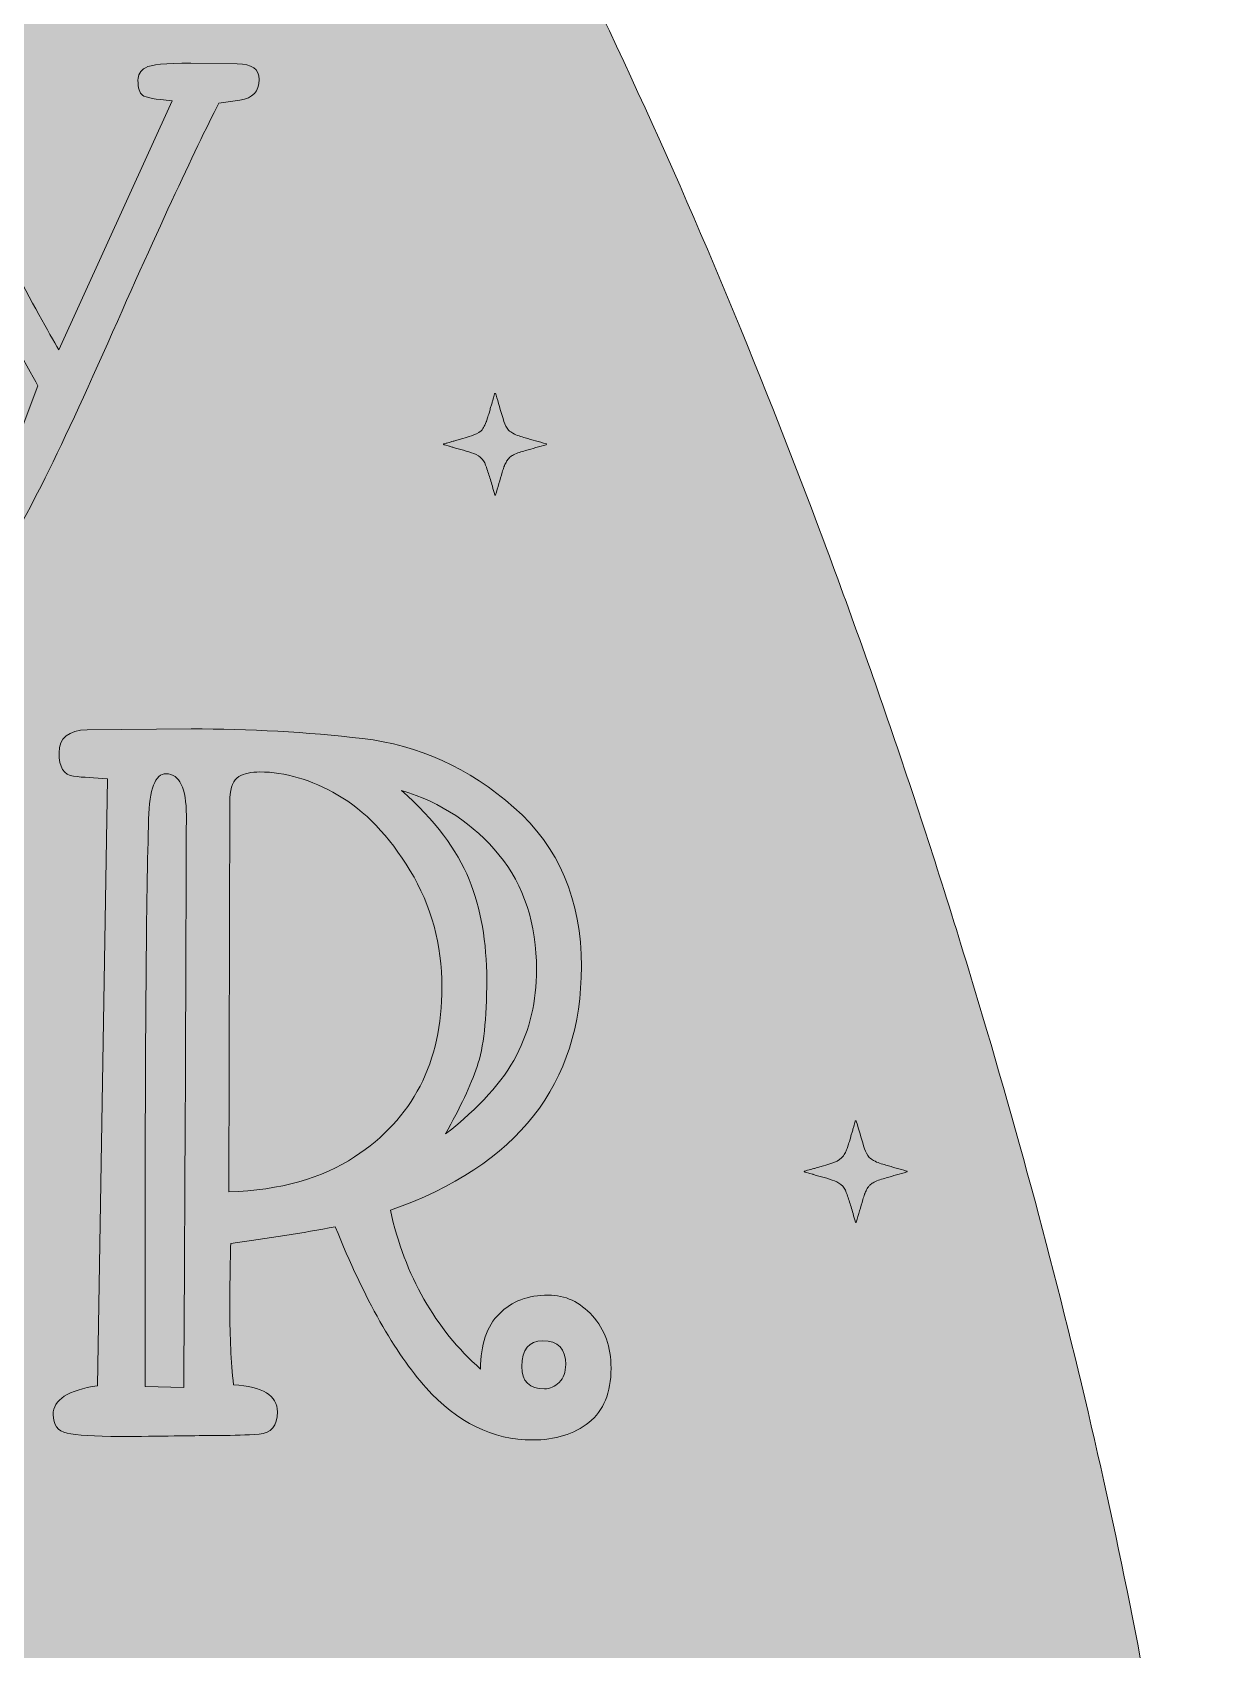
# Model space of a CAD drawing. Extents: x 187 to 822, y -943 to -57.
# Drawn here: x 644.7 to 822.1, y -519.8 to -277.1 of the extents above; entities that cross this region are included whole.
import ezdxf

# ---------------------------------------------------------------- set-up
doc = ezdxf.new("R2010")
doc.units = 0
doc.header["$MEASUREMENT"] = 0
doc.layers.add('Layer 1', color=7, linetype='Continuous', lineweight=0)

# ---------------------------------------------------------------- blocks, each defined once
blk = doc.blocks.new('Block_2')
at = {"layer": 'Layer 1', "true_color": 0xffdab2, "transparency": 33554687}
h = blk.add_hatch(color=41, dxfattribs=at)
h.dxf.hatch_style = 2
edge = h.paths.add_edge_path()
edge.add_spline(control_points=[(565.37, -640.32), (565.37, -640.32), (557.12, -663.87), (547.34, -684.68), (563.15, -692.56), (580.81, -706.08), (596.33, -729.27), (596.33, -729.27), (633.67, -787.58), (603.46, -833.32), (603.46, -833.32), (580.8, -870.66), (515.35, -876.95), (515.35, -876.95), (448.79, -881.36), (414.84, -845.11), (413.49, -843.66), (412.12, -842.25), (410.74, -840.84), (404.61, -834.58), (385.74, -810.92), (397.57, -766.7), (406.01, -735.15), (425.76, -707.67), (453.24, -690), (455.97, -688.24), (458.83, -686.55), (461.79, -684.97), (451.95, -664.09), (443.63, -640.32), (443.63, -640.32), (375.42, -693.23), (385.48, -662.18), (385.48, -662.18), (385.48, -662.18), (402.09, -551.54), (455, -567.72), (491.97, -579.03), (497.35, -638.99), (497.23, -674.11), (498.54, -674.01), (499.86, -673.93), (501.19, -673.9), (501.78, -673.89), (502.37, -673.87), (502.96, -673.85), (504.21, -673.8), (507.31, -673.75), (511.77, -674.19), (511.65, -639.08), (517, -579.03), (554, -567.72), (606.91, -551.54), (623.53, -662.18), (623.53, -662.18), (623.53, -662.18), (633.59, -693.23), (565.37, -640.32)], knot_values=[0, 0, 0, 0, 1, 1, 1, 2, 2, 2, 3, 3, 3, 4, 4, 4, 5, 5, 5, 6, 6, 6, 7, 7, 7, 8, 8, 8, 9, 9, 9, 10, 10, 10, 11, 11, 11, 12, 12, 12, 13, 13, 13, 14, 14, 14, 15, 15, 15, 16, 16, 16, 17, 17, 17, 18, 18, 18, 19, 19, 19, 19], degree=3, periodic=0)
edge = h.paths.add_edge_path()
edge.add_spline(control_points=[(488.09, -108.92), (497.15, -99.86), (511.85, -99.86), (520.92, -108.92), (529.98, -117.99), (529.98, -132.69), (520.92, -141.76), (511.85, -150.82), (497.15, -150.82), (488.09, -141.76), (479.02, -132.69), (479.02, -117.99), (488.09, -108.92)], knot_values=[0, 0, 0, 0, 1, 1, 1, 2, 2, 2, 3, 3, 3, 4, 4, 4, 4], degree=3, periodic=0)
edge = h.paths.add_edge_path()
edge.add_spline(control_points=[(819.71, -579.14), (818.96, -571.71), (818.03, -564.08), (816.93, -556.28), (811.22, -515.72), (801.04, -470.51), (787.4, -424.77), (785.55, -418.49), (783.61, -412.18), (781.63, -405.91), (778.01, -394.48), (774.19, -383.06), (770.18, -371.69), (768.01, -365.6), (765.82, -359.53), (763.56, -353.48), (753.72, -327.14), (742.93, -301.36), (731.37, -276.93), (726.26, -266.11), (720.42, -254.35), (713.86, -242.04), (711.16, -236.96), (708.34, -231.8), (705.41, -226.57), (700.31, -217.51), (694.87, -208.27), (689.1, -199.04), (686.08, -194.24), (682.98, -189.41), (679.82, -184.63), (636.32, -119.2), (576.27, -57.42), (504.51, -57.42), (397.44, -57.42), (316.41, -194.96), (277.64, -276.93), (270.05, -292.95), (262.8, -309.53), (255.94, -326.5), (253.74, -331.92), (251.6, -337.36), (249.49, -342.84), (245.61, -352.91), (241.86, -363.07), (238.27, -373.29), (236.35, -378.73), (234.5, -384.19), (232.66, -389.66), (217.37, -435.48), (205.2, -481.83), (197.27, -524.53), (196.22, -530.24), (195.23, -535.9), (194.32, -541.46), (192.58, -552.25), (191.12, -562.77), (189.96, -572.91), (189.3, -578.79), (188.74, -584.54), (188.3, -590.15), (187.37, -601.51), (186.9, -612.34), (186.9, -622.5), (186.9, -655.72), (191.94, -687.76), (201.33, -717.91), (203.53, -725.07), (206, -732.11), (208.7, -739.02), (213.96, -752.58), (220.12, -765.67), (227.12, -778.25), (231.19, -785.61), (235.56, -792.78), (240.17, -799.75), (297.16, -885.8), (394.38, -942.58), (504.51, -942.58), (670.97, -942.58), (807.94, -812.84), (821.07, -648.43), (821.74, -640.04), (822.08, -631.59), (822.1, -623.05), (822.1, -623.05), (822.1, -622.5), (822.1, -622.5), (822.1, -609.1), (821.28, -594.56), (819.71, -579.14)], knot_values=[0, 0, 0, 0, 1, 1, 1, 2, 2, 2, 3, 3, 3, 4, 4, 4, 5, 5, 5, 6, 6, 6, 7, 7, 7, 8, 8, 8, 9, 9, 9, 10, 10, 10, 11, 11, 11, 12, 12, 12, 13, 13, 13, 14, 14, 14, 15, 15, 15, 16, 16, 16, 17, 17, 17, 18, 18, 18, 19, 19, 19, 20, 20, 20, 21, 21, 21, 22, 22, 22, 23, 23, 23, 24, 24, 24, 25, 25, 25, 26, 26, 26, 27, 27, 27, 28, 28, 28, 29, 29, 29, 30, 30, 30, 30], degree=3, periodic=0)
at = {"layer": 'Layer 1'}
blk.add_open_spline([(819.71, -579.14), (818.96, -571.71), (818.03, -564.08), (816.93, -556.28), (811.22, -515.72), (801.04, -470.51), (787.4, -424.77), (785.55, -418.49), (783.61, -412.18), (781.63, -405.91), (778.01, -394.48), (774.19, -383.06), (770.18, -371.69), (768.01, -365.6), (765.82, -359.53), (763.56, -353.48), (753.72, -327.14), (742.93, -301.36), (731.37, -276.93), (726.26, -266.11), (720.42, -254.35), (713.86, -242.04), (711.16, -236.96), (708.34, -231.8), (705.41, -226.57), (700.31, -217.51), (694.87, -208.27), (689.1, -199.04), (686.08, -194.24), (682.98, -189.41), (679.82, -184.63), (636.32, -119.2), (576.27, -57.42), (504.51, -57.42), (397.44, -57.42), (316.41, -194.96), (277.64, -276.93), (270.05, -292.95), (262.8, -309.53), (255.94, -326.5), (253.74, -331.92), (251.6, -337.36), (249.49, -342.84), (245.61, -352.91), (241.86, -363.07), (238.27, -373.29), (236.35, -378.73), (234.5, -384.19), (232.66, -389.66), (217.37, -435.48), (205.2, -481.83), (197.27, -524.53), (196.22, -530.24), (195.23, -535.9), (194.32, -541.46), (192.58, -552.25), (191.12, -562.77), (189.96, -572.91), (189.3, -578.79), (188.74, -584.54), (188.3, -590.15), (187.37, -601.51), (186.9, -612.34), (186.9, -622.5), (186.9, -655.72), (191.94, -687.76), (201.33, -717.91), (203.53, -725.07), (206, -732.11), (208.7, -739.02), (213.96, -752.58), (220.12, -765.67), (227.12, -778.25), (231.19, -785.61), (235.56, -792.78), (240.17, -799.75), (297.16, -885.8), (394.38, -942.58), (504.51, -942.58), (670.97, -942.58), (807.94, -812.84), (821.07, -648.43), (821.74, -640.04), (822.08, -631.59), (822.1, -623.05), (822.1, -623.05), (822.1, -622.5), (822.1, -622.5), (822.1, -609.1), (821.28, -594.56), (819.71, -579.14)], degree=3, knots=[0, 0, 0, 0, 1, 1, 1, 2, 2, 2, 3, 3, 3, 4, 4, 4, 5, 5, 5, 6, 6, 6, 7, 7, 7, 8, 8, 8, 9, 9, 9, 10, 10, 10, 11, 11, 11, 12, 12, 12, 13, 13, 13, 14, 14, 14, 15, 15, 15, 16, 16, 16, 17, 17, 17, 18, 18, 18, 19, 19, 19, 20, 20, 20, 21, 21, 21, 22, 22, 22, 23, 23, 23, 24, 24, 24, 25, 25, 25, 26, 26, 26, 27, 27, 27, 28, 28, 28, 29, 29, 29, 30, 30, 30, 30], dxfattribs=at)
blk = doc.blocks.new('Block_1')
at = {"layer": 'Layer 1', "true_color": 0x542400, "transparency": 33554687}
h = blk.add_hatch(color=38, dxfattribs=at)
h.dxf.hatch_style = 2
edge = h.paths.add_edge_path()
edge.add_spline(control_points=[(721.87, -338.89), (721.86, -338.89), (721.85, -338.89), (721.85, -338.89), (720.82, -338.59), (719.78, -338.3), (718.75, -338), (718.12, -337.81), (717.49, -337.63), (716.9, -337.32), (716.66, -337.19), (716.43, -337.04), (716.25, -336.83), (715.93, -336.46), (715.72, -336.02), (715.55, -335.55), (715.14, -334.38), (714.84, -333.16), (714.47, -331.97), (714.47, -331.97), (714.47, -331.97), (714.47, -331.97), (714.47, -331.97), (714.3, -331.4), (714.3, -331.4), (714.29, -331.4), (714.29, -331.39), (714.29, -331.38), (714.27, -331.35), (714.23, -331.34), (714.2, -331.35), (714.18, -331.36), (714.15, -331.37), (714.14, -331.4), (714.14, -331.4), (714.03, -331.79), (714.03, -331.79), (714.02, -331.84), (714, -331.89), (713.99, -331.94), (713.99, -331.94), (713.99, -331.95), (713.99, -331.95), (713.99, -331.95), (713.91, -332.2), (713.91, -332.2), (713.85, -332.38), (713.8, -332.56), (713.75, -332.74), (713.75, -332.74), (713.63, -333.18), (713.63, -333.18), (713.6, -333.27), (713.57, -333.36), (713.54, -333.45), (713.51, -333.56), (713.48, -333.66), (713.45, -333.77), (713.45, -333.77), (713.45, -333.78), (713.45, -333.78), (713.45, -333.78), (713.26, -334.44), (713.26, -334.44), (713.26, -334.44), (713.26, -334.44), (713.26, -334.44), (713.21, -334.57), (713.16, -334.7), (713.13, -334.83), (713.13, -334.83), (712.91, -335.51), (712.91, -335.51), (712.91, -335.51), (712.91, -335.52), (712.91, -335.52), (712.89, -335.58), (712.86, -335.64), (712.84, -335.7), (712.78, -335.89), (712.68, -336.06), (712.59, -336.24), (712.47, -336.5), (712.31, -336.74), (712.1, -336.93), (711.68, -337.29), (711.18, -337.53), (710.65, -337.7), (710.23, -337.84), (709.81, -337.96), (709.39, -338.09), (709.39, -338.09), (708.45, -338.36), (708.45, -338.36), (708.45, -338.36), (708.27, -338.41), (708.27, -338.41), (708.27, -338.41), (708.18, -338.43), (708.18, -338.43), (708.18, -338.43), (708.01, -338.48), (708.01, -338.48), (708.01, -338.48), (708.01, -338.48), (708.01, -338.48), (708.01, -338.48), (707.91, -338.51), (707.91, -338.51), (707.91, -338.51), (707.74, -338.56), (707.74, -338.56), (707.74, -338.56), (707.74, -338.56), (707.74, -338.56), (707.74, -338.56), (707.64, -338.59), (707.64, -338.59), (707.64, -338.59), (707.48, -338.63), (707.48, -338.63), (707.48, -338.63), (706.97, -338.78), (706.97, -338.78), (706.97, -338.78), (706.97, -338.78), (706.97, -338.78), (706.97, -338.78), (706.97, -338.78), (706.97, -338.78), (706.97, -338.78), (706.87, -338.8), (706.87, -338.8), (706.87, -338.8), (706.87, -338.81), (706.87, -338.81), (706.87, -338.81), (706.87, -338.81), (706.87, -338.81), (706.87, -338.81), (706.53, -338.9), (706.53, -338.9), (706.52, -338.9), (706.51, -338.91), (706.5, -338.92), (706.49, -338.93), (706.49, -338.94), (706.49, -338.96), (706.49, -338.97), (706.49, -338.97), (706.49, -338.98), (706.5, -339), (706.51, -339.01), (706.53, -339.01), (706.53, -339.01), (706.53, -339.01), (706.53, -339.01), (706.53, -339.01), (706.58, -339.03), (706.58, -339.03), (706.58, -339.03), (706.58, -339.03), (706.58, -339.03), (706.58, -339.03), (706.63, -339.04), (706.63, -339.04), (706.63, -339.04), (706.68, -339.06), (706.68, -339.06), (706.68, -339.06), (706.68, -339.06), (706.68, -339.06), (706.68, -339.06), (707.3, -339.24), (707.3, -339.24), (707.3, -339.24), (707.31, -339.24), (707.31, -339.24), (707.31, -339.24), (707.32, -339.25), (707.33, -339.25), (707.33, -339.25), (707.33, -339.25), (707.33, -339.25), (707.34, -339.25), (707.34, -339.25), (707.35, -339.25), (707.35, -339.25), (707.35, -339.25), (707.35, -339.25), (707.35, -339.25), (707.77, -339.38), (707.77, -339.38), (707.77, -339.38), (707.77, -339.38), (707.77, -339.38), (707.81, -339.39), (707.84, -339.4), (707.88, -339.41), (708.94, -339.73), (710.01, -339.97), (711.04, -340.37), (711.5, -340.55), (711.93, -340.79), (712.26, -341.18), (712.57, -341.54), (712.77, -341.96), (712.92, -342.42), (713.12, -343.03), (713.31, -343.64), (713.5, -344.25), (713.61, -344.59), (713.7, -344.93), (713.8, -345.27), (713.92, -345.69), (714.05, -346.11), (714.17, -346.55), (714.18, -346.58), (714.21, -346.59), (714.23, -346.59), (714.26, -346.59), (714.28, -346.58), (714.29, -346.55), (714.62, -345.42), (714.95, -344.29), (715.29, -343.16), (715.37, -342.9), (715.44, -342.64), (715.54, -342.39), (715.54, -342.39), (715.55, -342.36), (715.57, -342.3), (715.57, -342.29), (715.58, -342.28), (715.58, -342.27), (715.59, -342.25), (715.6, -342.23), (715.61, -342.21), (715.61, -342.2), (715.61, -342.2), (715.62, -342.19), (715.62, -342.17), (715.63, -342.15), (715.64, -342.13), (715.71, -341.96), (715.82, -341.74), (715.94, -341.52), (715.94, -341.52), (715.95, -341.52), (715.95, -341.52), (716, -341.42), (716.06, -341.33), (716.12, -341.24), (716.13, -341.24), (716.13, -341.24), (716.13, -341.23), (716.21, -341.13), (716.3, -341.03), (716.4, -340.95), (716.4, -340.95), (716.4, -340.95), (716.4, -340.95), (716.42, -340.93), (716.44, -340.92), (716.45, -340.9), (716.45, -340.9), (716.45, -340.9), (716.45, -340.9), (716.61, -340.77), (716.78, -340.66), (716.97, -340.56), (717.54, -340.26), (718.16, -340.09), (718.77, -339.91), (719.3, -339.76), (719.82, -339.62), (720.35, -339.47), (720.86, -339.32), (721.36, -339.17), (721.87, -339.03), (721.87, -339.03), (721.87, -339.03), (721.87, -339.03), (721.93, -339.01), (721.93, -338.91), (721.87, -338.89)], knot_values=[0, 0, 0, 0, 1, 1, 1, 2, 2, 2, 3, 3, 3, 4, 4, 4, 5, 5, 5, 6, 6, 6, 7, 7, 7, 8, 8, 8, 9, 9, 9, 10, 10, 10, 11, 11, 11, 12, 12, 12, 13, 13, 13, 14, 14, 14, 15, 15, 15, 16, 16, 16, 17, 17, 17, 18, 18, 18, 19, 19, 19, 20, 20, 20, 21, 21, 21, 22, 22, 22, 23, 23, 23, 24, 24, 24, 25, 25, 25, 26, 26, 26, 27, 27, 27, 28, 28, 28, 29, 29, 29, 30, 30, 30, 31, 31, 31, 32, 32, 32, 33, 33, 33, 34, 34, 34, 35, 35, 35, 36, 36, 36, 37, 37, 37, 38, 38, 38, 39, 39, 39, 40, 40, 40, 41, 41, 41, 42, 42, 42, 43, 43, 43, 44, 44, 44, 45, 45, 45, 46, 46, 46, 47, 47, 47, 48, 48, 48, 49, 49, 49, 50, 50, 50, 51, 51, 51, 52, 52, 52, 53, 53, 53, 54, 54, 54, 55, 55, 55, 56, 56, 56, 57, 57, 57, 58, 58, 58, 59, 59, 59, 60, 60, 60, 61, 61, 61, 62, 62, 62, 63, 63, 63, 64, 64, 64, 65, 65, 65, 66, 66, 66, 67, 67, 67, 68, 68, 68, 69, 69, 69, 70, 70, 70, 71, 71, 71, 72, 72, 72, 73, 73, 73, 74, 74, 74, 75, 75, 75, 76, 76, 76, 77, 77, 77, 78, 78, 78, 79, 79, 79, 80, 80, 80, 81, 81, 81, 82, 82, 82, 83, 83, 83, 84, 84, 84, 85, 85, 85, 86, 86, 86, 87, 87, 87, 88, 88, 88, 89, 89, 89, 90, 90, 90, 91, 91, 91, 92, 92, 92, 93, 93, 93, 94, 94, 94, 95, 95, 95, 95], degree=3, periodic=0)
h = blk.add_hatch(color=38, dxfattribs=at)
h.dxf.hatch_style = 2
edge = h.paths.add_edge_path()
edge.add_spline(control_points=[(776.01, -448.03), (776.01, -448.03), (776, -448.02), (775.99, -448.02), (774.96, -447.73), (773.92, -447.43), (772.89, -447.13), (772.26, -446.95), (771.63, -446.77), (771.05, -446.45), (770.81, -446.32), (770.58, -446.17), (770.4, -445.97), (770.07, -445.6), (769.86, -445.15), (769.7, -444.69), (769.28, -443.51), (768.98, -442.3), (768.61, -441.1), (768.61, -441.1), (768.61, -441.1), (768.61, -441.1), (768.61, -441.1), (768.44, -440.54), (768.44, -440.54), (768.44, -440.53), (768.44, -440.52), (768.43, -440.52), (768.41, -440.49), (768.38, -440.48), (768.34, -440.49), (768.32, -440.49), (768.3, -440.51), (768.29, -440.54), (768.29, -440.54), (768.18, -440.92), (768.18, -440.92), (768.16, -440.97), (768.15, -441.03), (768.13, -441.08), (768.13, -441.08), (768.13, -441.08), (768.13, -441.08), (768.13, -441.08), (768.06, -441.34), (768.06, -441.34), (768, -441.52), (767.94, -441.7), (767.9, -441.88), (767.9, -441.88), (767.77, -442.32), (767.77, -442.32), (767.74, -442.41), (767.71, -442.5), (767.69, -442.59), (767.66, -442.69), (767.63, -442.8), (767.6, -442.91), (767.6, -442.91), (767.6, -442.91), (767.6, -442.91), (767.6, -442.91), (767.4, -443.57), (767.4, -443.57), (767.4, -443.57), (767.4, -443.57), (767.4, -443.57), (767.36, -443.71), (767.31, -443.84), (767.28, -443.97), (767.28, -443.97), (767.05, -444.65), (767.05, -444.65), (767.05, -444.65), (767.05, -444.65), (767.05, -444.65), (767.03, -444.71), (767.01, -444.77), (766.99, -444.84), (766.92, -445.02), (766.82, -445.19), (766.74, -445.37), (766.61, -445.63), (766.45, -445.88), (766.24, -446.06), (765.82, -446.43), (765.32, -446.66), (764.79, -446.83), (764.38, -446.97), (763.96, -447.1), (763.54, -447.22), (763.54, -447.22), (762.6, -447.49), (762.6, -447.49), (762.6, -447.49), (762.42, -447.54), (762.42, -447.54), (762.42, -447.54), (762.33, -447.57), (762.33, -447.57), (762.33, -447.57), (762.15, -447.62), (762.15, -447.62), (762.15, -447.62), (762.15, -447.62), (762.15, -447.62), (762.15, -447.62), (762.06, -447.64), (762.06, -447.64), (762.06, -447.64), (761.89, -447.69), (761.89, -447.69), (761.89, -447.69), (761.88, -447.69), (761.88, -447.69), (761.88, -447.69), (761.79, -447.72), (761.79, -447.72), (761.79, -447.72), (761.62, -447.77), (761.62, -447.77), (761.62, -447.77), (761.11, -447.91), (761.11, -447.91), (761.11, -447.91), (761.11, -447.91), (761.11, -447.91), (761.11, -447.91), (761.11, -447.91), (761.11, -447.91), (761.11, -447.91), (761.02, -447.94), (761.02, -447.94), (761.02, -447.94), (761.01, -447.94), (761.01, -447.94), (761.01, -447.94), (761.01, -447.94), (761.01, -447.94), (761.01, -447.94), (760.68, -448.04), (760.68, -448.04), (760.66, -448.04), (760.66, -448.05), (760.65, -448.05), (760.64, -448.06), (760.63, -448.08), (760.63, -448.09), (760.63, -448.1), (760.64, -448.11), (760.64, -448.11), (760.64, -448.13), (760.66, -448.14), (760.68, -448.15), (760.68, -448.15), (760.68, -448.15), (760.68, -448.15), (760.68, -448.15), (760.73, -448.16), (760.73, -448.16), (760.73, -448.16), (760.73, -448.16), (760.73, -448.16), (760.73, -448.16), (760.78, -448.18), (760.78, -448.18), (760.78, -448.18), (760.82, -448.19), (760.82, -448.19), (760.82, -448.19), (760.82, -448.19), (760.82, -448.19), (760.82, -448.19), (761.45, -448.38), (761.45, -448.38), (761.45, -448.38), (761.45, -448.38), (761.45, -448.38), (761.46, -448.38), (761.47, -448.38), (761.48, -448.39), (761.48, -448.39), (761.48, -448.39), (761.48, -448.39), (761.48, -448.39), (761.49, -448.39), (761.49, -448.39), (761.49, -448.39), (761.49, -448.39), (761.49, -448.39), (761.49, -448.39), (761.91, -448.51), (761.91, -448.51), (761.91, -448.51), (761.91, -448.51), (761.91, -448.51), (761.95, -448.53), (761.99, -448.54), (762.03, -448.55), (763.08, -448.87), (764.16, -449.11), (765.19, -449.51), (765.65, -449.69), (766.07, -449.93), (766.4, -450.31), (766.72, -450.68), (766.92, -451.1), (767.06, -451.55), (767.26, -452.16), (767.46, -452.77), (767.65, -453.38), (767.75, -453.72), (767.85, -454.07), (767.95, -454.41), (768.07, -454.83), (768.19, -455.24), (768.32, -455.68), (768.33, -455.71), (768.35, -455.72), (768.38, -455.72), (768.4, -455.72), (768.43, -455.71), (768.43, -455.68), (768.77, -454.55), (769.1, -453.43), (769.43, -452.3), (769.51, -452.04), (769.59, -451.78), (769.68, -451.52), (769.68, -451.52), (769.69, -451.49), (769.71, -451.43), (769.72, -451.42), (769.72, -451.41), (769.73, -451.4), (769.74, -451.38), (769.74, -451.37), (769.75, -451.35), (769.75, -451.34), (769.76, -451.33), (769.76, -451.32), (769.77, -451.31), (769.78, -451.29), (769.79, -451.26), (769.86, -451.1), (769.96, -450.87), (770.09, -450.66), (770.09, -450.66), (770.09, -450.65), (770.09, -450.65), (770.15, -450.56), (770.21, -450.46), (770.27, -450.38), (770.27, -450.38), (770.27, -450.37), (770.28, -450.37), (770.36, -450.26), (770.45, -450.17), (770.55, -450.08), (770.55, -450.08), (770.55, -450.08), (770.55, -450.08), (770.57, -450.06), (770.58, -450.05), (770.6, -450.04), (770.6, -450.04), (770.6, -450.04), (770.6, -450.04), (770.75, -449.91), (770.93, -449.79), (771.11, -449.7), (771.68, -449.4), (772.3, -449.23), (772.92, -449.05), (773.44, -448.89), (773.97, -448.75), (774.49, -448.6), (775, -448.46), (775.51, -448.31), (776.01, -448.16), (776.01, -448.16), (776.01, -448.16), (776.01, -448.16), (776.08, -448.14), (776.08, -448.05), (776.01, -448.03)], knot_values=[0, 0, 0, 0, 1, 1, 1, 2, 2, 2, 3, 3, 3, 4, 4, 4, 5, 5, 5, 6, 6, 6, 7, 7, 7, 8, 8, 8, 9, 9, 9, 10, 10, 10, 11, 11, 11, 12, 12, 12, 13, 13, 13, 14, 14, 14, 15, 15, 15, 16, 16, 16, 17, 17, 17, 18, 18, 18, 19, 19, 19, 20, 20, 20, 21, 21, 21, 22, 22, 22, 23, 23, 23, 24, 24, 24, 25, 25, 25, 26, 26, 26, 27, 27, 27, 28, 28, 28, 29, 29, 29, 30, 30, 30, 31, 31, 31, 32, 32, 32, 33, 33, 33, 34, 34, 34, 35, 35, 35, 36, 36, 36, 37, 37, 37, 38, 38, 38, 39, 39, 39, 40, 40, 40, 41, 41, 41, 42, 42, 42, 43, 43, 43, 44, 44, 44, 45, 45, 45, 46, 46, 46, 47, 47, 47, 48, 48, 48, 49, 49, 49, 50, 50, 50, 51, 51, 51, 52, 52, 52, 53, 53, 53, 54, 54, 54, 55, 55, 55, 56, 56, 56, 57, 57, 57, 58, 58, 58, 59, 59, 59, 60, 60, 60, 61, 61, 61, 62, 62, 62, 63, 63, 63, 64, 64, 64, 65, 65, 65, 66, 66, 66, 67, 67, 67, 68, 68, 68, 69, 69, 69, 70, 70, 70, 71, 71, 71, 72, 72, 72, 73, 73, 73, 74, 74, 74, 75, 75, 75, 76, 76, 76, 77, 77, 77, 78, 78, 78, 79, 79, 79, 80, 80, 80, 81, 81, 81, 82, 82, 82, 83, 83, 83, 84, 84, 84, 85, 85, 85, 86, 86, 86, 87, 87, 87, 88, 88, 88, 89, 89, 89, 90, 90, 90, 91, 91, 91, 92, 92, 92, 93, 93, 93, 94, 94, 94, 95, 95, 95, 95], degree=3, periodic=0)
at = {"layer": 'Layer 1'}
for points in [[(721.87, -338.89), (721.86, -338.89), (721.85, -338.89), (721.85, -338.89), (720.82, -338.59), (719.78, -338.3), (718.75, -338), (718.12, -337.81), (717.49, -337.63), (716.9, -337.32), (716.66, -337.19), (716.43, -337.04), (716.25, -336.83), (715.93, -336.46), (715.72, -336.02), (715.55, -335.55), (715.14, -334.38), (714.84, -333.16), (714.47, -331.97), (714.47, -331.97), (714.47, -331.97), (714.47, -331.97), (714.47, -331.97), (714.3, -331.4), (714.3, -331.4), (714.29, -331.4), (714.29, -331.39), (714.29, -331.38), (714.27, -331.35), (714.23, -331.34), (714.2, -331.35), (714.18, -331.36), (714.15, -331.37), (714.14, -331.4), (714.14, -331.4), (714.03, -331.79), (714.03, -331.79), (714.02, -331.84), (714, -331.89), (713.99, -331.94), (713.99, -331.94), (713.99, -331.95), (713.99, -331.95), (713.99, -331.95), (713.91, -332.2), (713.91, -332.2), (713.85, -332.38), (713.8, -332.56), (713.75, -332.74), (713.75, -332.74), (713.63, -333.18), (713.63, -333.18), (713.6, -333.27), (713.57, -333.36), (713.54, -333.45), (713.51, -333.56), (713.48, -333.66), (713.45, -333.77), (713.45, -333.77), (713.45, -333.78), (713.45, -333.78), (713.45, -333.78), (713.26, -334.44), (713.26, -334.44), (713.26, -334.44), (713.26, -334.44), (713.26, -334.44), (713.21, -334.57), (713.16, -334.7), (713.13, -334.83), (713.13, -334.83), (712.91, -335.51), (712.91, -335.51), (712.91, -335.51), (712.91, -335.52), (712.91, -335.52), (712.89, -335.58), (712.86, -335.64), (712.84, -335.7), (712.78, -335.89), (712.68, -336.06), (712.59, -336.24), (712.47, -336.5), (712.31, -336.74), (712.1, -336.93), (711.68, -337.29), (711.18, -337.53), (710.65, -337.7), (710.23, -337.84), (709.81, -337.96), (709.39, -338.09), (709.39, -338.09), (708.45, -338.36), (708.45, -338.36), (708.45, -338.36), (708.27, -338.41), (708.27, -338.41), (708.27, -338.41), (708.18, -338.43), (708.18, -338.43), (708.18, -338.43), (708.01, -338.48), (708.01, -338.48), (708.01, -338.48), (708.01, -338.48), (708.01, -338.48), (708.01, -338.48), (707.91, -338.51), (707.91, -338.51), (707.91, -338.51), (707.74, -338.56), (707.74, -338.56), (707.74, -338.56), (707.74, -338.56), (707.74, -338.56), (707.74, -338.56), (707.64, -338.59), (707.64, -338.59), (707.64, -338.59), (707.48, -338.63), (707.48, -338.63), (707.48, -338.63), (706.97, -338.78), (706.97, -338.78), (706.97, -338.78), (706.97, -338.78), (706.97, -338.78), (706.97, -338.78), (706.97, -338.78), (706.97, -338.78), (706.97, -338.78), (706.87, -338.8), (706.87, -338.8), (706.87, -338.8), (706.87, -338.81), (706.87, -338.81), (706.87, -338.81), (706.87, -338.81), (706.87, -338.81), (706.87, -338.81), (706.53, -338.9), (706.53, -338.9), (706.52, -338.9), (706.51, -338.91), (706.5, -338.92), (706.49, -338.93), (706.49, -338.94), (706.49, -338.96), (706.49, -338.97), (706.49, -338.97), (706.49, -338.98), (706.5, -339), (706.51, -339.01), (706.53, -339.01), (706.53, -339.01), (706.53, -339.01), (706.53, -339.01), (706.53, -339.01), (706.58, -339.03), (706.58, -339.03), (706.58, -339.03), (706.58, -339.03), (706.58, -339.03), (706.58, -339.03), (706.63, -339.04), (706.63, -339.04), (706.63, -339.04), (706.68, -339.06), (706.68, -339.06), (706.68, -339.06), (706.68, -339.06), (706.68, -339.06), (706.68, -339.06), (707.3, -339.24), (707.3, -339.24), (707.3, -339.24), (707.31, -339.24), (707.31, -339.24), (707.31, -339.24), (707.32, -339.25), (707.33, -339.25), (707.33, -339.25), (707.33, -339.25), (707.33, -339.25), (707.34, -339.25), (707.34, -339.25), (707.35, -339.25), (707.35, -339.25), (707.35, -339.25), (707.35, -339.25), (707.35, -339.25), (707.77, -339.38), (707.77, -339.38), (707.77, -339.38), (707.77, -339.38), (707.77, -339.38), (707.81, -339.39), (707.84, -339.4), (707.88, -339.41), (708.94, -339.73), (710.01, -339.97), (711.04, -340.37), (711.5, -340.55), (711.93, -340.79), (712.26, -341.18), (712.57, -341.54), (712.77, -341.96), (712.92, -342.42), (713.12, -343.03), (713.31, -343.64), (713.5, -344.25), (713.61, -344.59), (713.7, -344.93), (713.8, -345.27), (713.92, -345.69), (714.05, -346.11), (714.17, -346.55), (714.18, -346.58), (714.21, -346.59), (714.23, -346.59), (714.26, -346.59), (714.28, -346.58), (714.29, -346.55), (714.62, -345.42), (714.95, -344.29), (715.29, -343.16), (715.37, -342.9), (715.44, -342.64), (715.54, -342.39), (715.54, -342.39), (715.55, -342.36), (715.57, -342.3), (715.57, -342.29), (715.58, -342.28), (715.58, -342.27), (715.59, -342.25), (715.6, -342.23), (715.61, -342.21), (715.61, -342.2), (715.61, -342.2), (715.62, -342.19), (715.62, -342.17), (715.63, -342.15), (715.64, -342.13), (715.71, -341.96), (715.82, -341.74), (715.94, -341.52), (715.94, -341.52), (715.95, -341.52), (715.95, -341.52), (716, -341.42), (716.06, -341.33), (716.12, -341.24), (716.13, -341.24), (716.13, -341.24), (716.13, -341.23), (716.21, -341.13), (716.3, -341.03), (716.4, -340.95), (716.4, -340.95), (716.4, -340.95), (716.4, -340.95), (716.42, -340.93), (716.44, -340.92), (716.45, -340.9), (716.45, -340.9), (716.45, -340.9), (716.45, -340.9), (716.61, -340.77), (716.78, -340.66), (716.97, -340.56), (717.54, -340.26), (718.16, -340.09), (718.77, -339.91), (719.3, -339.76), (719.82, -339.62), (720.35, -339.47), (720.86, -339.32), (721.36, -339.17), (721.87, -339.03), (721.87, -339.03), (721.87, -339.03), (721.87, -339.03), (721.93, -339.01), (721.93, -338.91), (721.87, -338.89)], [(776.01, -448.03), (776.01, -448.03), (776, -448.02), (775.99, -448.02), (774.96, -447.73), (773.92, -447.43), (772.89, -447.13), (772.26, -446.95), (771.63, -446.77), (771.05, -446.45), (770.81, -446.32), (770.58, -446.17), (770.4, -445.97), (770.07, -445.6), (769.86, -445.15), (769.7, -444.69), (769.28, -443.51), (768.98, -442.3), (768.61, -441.1), (768.61, -441.1), (768.61, -441.1), (768.61, -441.1), (768.61, -441.1), (768.44, -440.54), (768.44, -440.54), (768.44, -440.53), (768.44, -440.52), (768.43, -440.52), (768.41, -440.49), (768.38, -440.48), (768.34, -440.49), (768.32, -440.49), (768.3, -440.51), (768.29, -440.54), (768.29, -440.54), (768.18, -440.92), (768.18, -440.92), (768.16, -440.97), (768.15, -441.03), (768.13, -441.08), (768.13, -441.08), (768.13, -441.08), (768.13, -441.08), (768.13, -441.08), (768.06, -441.34), (768.06, -441.34), (768, -441.52), (767.94, -441.7), (767.9, -441.88), (767.9, -441.88), (767.77, -442.32), (767.77, -442.32), (767.74, -442.41), (767.71, -442.5), (767.69, -442.59), (767.66, -442.69), (767.63, -442.8), (767.6, -442.91), (767.6, -442.91), (767.6, -442.91), (767.6, -442.91), (767.6, -442.91), (767.4, -443.57), (767.4, -443.57), (767.4, -443.57), (767.4, -443.57), (767.4, -443.57), (767.36, -443.71), (767.31, -443.84), (767.28, -443.97), (767.28, -443.97), (767.05, -444.65), (767.05, -444.65), (767.05, -444.65), (767.05, -444.65), (767.05, -444.65), (767.03, -444.71), (767.01, -444.77), (766.99, -444.84), (766.92, -445.02), (766.82, -445.19), (766.74, -445.37), (766.61, -445.63), (766.45, -445.88), (766.24, -446.06), (765.82, -446.43), (765.32, -446.66), (764.79, -446.83), (764.38, -446.97), (763.96, -447.1), (763.54, -447.22), (763.54, -447.22), (762.6, -447.49), (762.6, -447.49), (762.6, -447.49), (762.42, -447.54), (762.42, -447.54), (762.42, -447.54), (762.33, -447.57), (762.33, -447.57), (762.33, -447.57), (762.15, -447.62), (762.15, -447.62), (762.15, -447.62), (762.15, -447.62), (762.15, -447.62), (762.15, -447.62), (762.06, -447.64), (762.06, -447.64), (762.06, -447.64), (761.89, -447.69), (761.89, -447.69), (761.89, -447.69), (761.88, -447.69), (761.88, -447.69), (761.88, -447.69), (761.79, -447.72), (761.79, -447.72), (761.79, -447.72), (761.62, -447.77), (761.62, -447.77), (761.62, -447.77), (761.11, -447.91), (761.11, -447.91), (761.11, -447.91), (761.11, -447.91), (761.11, -447.91), (761.11, -447.91), (761.11, -447.91), (761.11, -447.91), (761.11, -447.91), (761.02, -447.94), (761.02, -447.94), (761.02, -447.94), (761.01, -447.94), (761.01, -447.94), (761.01, -447.94), (761.01, -447.94), (761.01, -447.94), (761.01, -447.94), (760.68, -448.04), (760.68, -448.04), (760.66, -448.04), (760.66, -448.05), (760.65, -448.05), (760.64, -448.06), (760.63, -448.08), (760.63, -448.09), (760.63, -448.1), (760.64, -448.11), (760.64, -448.11), (760.64, -448.13), (760.66, -448.14), (760.68, -448.15), (760.68, -448.15), (760.68, -448.15), (760.68, -448.15), (760.68, -448.15), (760.73, -448.16), (760.73, -448.16), (760.73, -448.16), (760.73, -448.16), (760.73, -448.16), (760.73, -448.16), (760.78, -448.18), (760.78, -448.18), (760.78, -448.18), (760.82, -448.19), (760.82, -448.19), (760.82, -448.19), (760.82, -448.19), (760.82, -448.19), (760.82, -448.19), (761.45, -448.38), (761.45, -448.38), (761.45, -448.38), (761.45, -448.38), (761.45, -448.38), (761.46, -448.38), (761.47, -448.38), (761.48, -448.39), (761.48, -448.39), (761.48, -448.39), (761.48, -448.39), (761.48, -448.39), (761.49, -448.39), (761.49, -448.39), (761.49, -448.39), (761.49, -448.39), (761.49, -448.39), (761.49, -448.39), (761.91, -448.51), (761.91, -448.51), (761.91, -448.51), (761.91, -448.51), (761.91, -448.51), (761.95, -448.53), (761.99, -448.54), (762.03, -448.55), (763.08, -448.87), (764.16, -449.11), (765.19, -449.51), (765.65, -449.69), (766.07, -449.93), (766.4, -450.31), (766.72, -450.68), (766.92, -451.1), (767.06, -451.55), (767.26, -452.16), (767.46, -452.77), (767.65, -453.38), (767.75, -453.72), (767.85, -454.07), (767.95, -454.41), (768.07, -454.83), (768.19, -455.24), (768.32, -455.68), (768.33, -455.71), (768.35, -455.72), (768.38, -455.72), (768.4, -455.72), (768.43, -455.71), (768.43, -455.68), (768.77, -454.55), (769.1, -453.43), (769.43, -452.3), (769.51, -452.04), (769.59, -451.78), (769.68, -451.52), (769.68, -451.52), (769.69, -451.49), (769.71, -451.43), (769.72, -451.42), (769.72, -451.41), (769.73, -451.4), (769.74, -451.38), (769.74, -451.37), (769.75, -451.35), (769.75, -451.34), (769.76, -451.33), (769.76, -451.32), (769.77, -451.31), (769.78, -451.29), (769.79, -451.26), (769.86, -451.1), (769.96, -450.87), (770.09, -450.66), (770.09, -450.66), (770.09, -450.65), (770.09, -450.65), (770.15, -450.56), (770.21, -450.46), (770.27, -450.38), (770.27, -450.38), (770.27, -450.37), (770.28, -450.37), (770.36, -450.26), (770.45, -450.17), (770.55, -450.08), (770.55, -450.08), (770.55, -450.08), (770.55, -450.08), (770.57, -450.06), (770.58, -450.05), (770.6, -450.04), (770.6, -450.04), (770.6, -450.04), (770.6, -450.04), (770.75, -449.91), (770.93, -449.79), (771.11, -449.7), (771.68, -449.4), (772.3, -449.23), (772.92, -449.05), (773.44, -448.89), (773.97, -448.75), (774.49, -448.6), (775, -448.46), (775.51, -448.31), (776.01, -448.16), (776.01, -448.16), (776.01, -448.16), (776.01, -448.16), (776.08, -448.14), (776.08, -448.05), (776.01, -448.03)]]:
    blk.add_open_spline(points, degree=3, knots=[0, 0, 0, 0, 1, 1, 1, 2, 2, 2, 3, 3, 3, 4, 4, 4, 5, 5, 5, 6, 6, 6, 7, 7, 7, 8, 8, 8, 9, 9, 9, 10, 10, 10, 11, 11, 11, 12, 12, 12, 13, 13, 13, 14, 14, 14, 15, 15, 15, 16, 16, 16, 17, 17, 17, 18, 18, 18, 19, 19, 19, 20, 20, 20, 21, 21, 21, 22, 22, 22, 23, 23, 23, 24, 24, 24, 25, 25, 25, 26, 26, 26, 27, 27, 27, 28, 28, 28, 29, 29, 29, 30, 30, 30, 31, 31, 31, 32, 32, 32, 33, 33, 33, 34, 34, 34, 35, 35, 35, 36, 36, 36, 37, 37, 37, 38, 38, 38, 39, 39, 39, 40, 40, 40, 41, 41, 41, 42, 42, 42, 43, 43, 43, 44, 44, 44, 45, 45, 45, 46, 46, 46, 47, 47, 47, 48, 48, 48, 49, 49, 49, 50, 50, 50, 51, 51, 51, 52, 52, 52, 53, 53, 53, 54, 54, 54, 55, 55, 55, 56, 56, 56, 57, 57, 57, 58, 58, 58, 59, 59, 59, 60, 60, 60, 61, 61, 61, 62, 62, 62, 63, 63, 63, 64, 64, 64, 65, 65, 65, 66, 66, 66, 67, 67, 67, 68, 68, 68, 69, 69, 69, 70, 70, 70, 71, 71, 71, 72, 72, 72, 73, 73, 73, 74, 74, 74, 75, 75, 75, 76, 76, 76, 77, 77, 77, 78, 78, 78, 79, 79, 79, 80, 80, 80, 81, 81, 81, 82, 82, 82, 83, 83, 83, 84, 84, 84, 85, 85, 85, 86, 86, 86, 87, 87, 87, 88, 88, 88, 89, 89, 89, 90, 90, 90, 91, 91, 91, 92, 92, 92, 93, 93, 93, 94, 94, 94, 95, 95, 95, 95], dxfattribs=at)
blk.add_blockref('Block_2', (0, 0), dxfattribs=at)
blk = doc.blocks.new('Block_3')
at = {"layer": 'Layer 1', "true_color": 0x542400, "transparency": 33554687}
h = blk.add_hatch(color=38, dxfattribs=at)
h.dxf.hatch_style = 2
edge = h.paths.add_edge_path()
edge.add_spline(control_points=[(723.84, -479.73), (723.19, -480.38), (722.46, -480.7), (721.65, -480.7), (719.36, -480.7), (718.22, -479.59), (718.22, -477.34), (718.22, -474.78), (719.28, -473.5), (721.38, -473.5), (723.67, -473.5), (724.82, -474.69), (724.82, -477.06), (724.82, -478.19), (724.49, -479.08), (723.84, -479.73)], knot_values=[0, 0, 0, 0, 1, 1, 1, 2, 2, 2, 3, 3, 3, 4, 4, 4, 5, 5, 5, 5], degree=3, periodic=0)
edge = h.paths.add_edge_path()
edge.add_spline(control_points=[(693.11, -445.9), (688.26, -449.13), (681.98, -450.88), (674.26, -451.15), (674.26, -451.15), (674.39, -392.04), (674.39, -392.04), (674.48, -390.38), (674.93, -389.32), (675.74, -388.84), (676.54, -388.37), (677.6, -388.13), (678.9, -388.13), (682.67, -388.13), (686.58, -389.29), (690.61, -391.6), (694.66, -393.91), (698.27, -397.69), (701.46, -402.95), (704.64, -408.2), (706.24, -414.03), (706.24, -420.45), (706.24, -431.72), (701.86, -440.2), (693.11, -445.9)], knot_values=[0, 0, 0, 0, 1, 1, 1, 2, 2, 2, 3, 3, 3, 4, 4, 4, 5, 5, 5, 6, 6, 6, 7, 7, 7, 8, 8, 8, 8], degree=3, periodic=0)
edge = h.paths.add_edge_path()
edge.add_spline(control_points=[(714.78, -400.55), (718.56, -405.15), (720.44, -410.92), (720.44, -417.83), (720.44, -422.49), (719.43, -426.78), (717.41, -430.69), (715.39, -434.59), (711.85, -438.51), (706.77, -442.46), (708.97, -438.51), (710.55, -435.14), (711.52, -432.34), (712.48, -429.53), (712.96, -425.19), (712.96, -419.31), (712.96, -413.7), (712.08, -408.68), (710.31, -404.26), (708.53, -399.84), (705.16, -395.38), (700.17, -390.9), (706.15, -392.73), (711.02, -395.96), (714.78, -400.55)], knot_values=[0, 0, 0, 0, 1, 1, 1, 2, 2, 2, 3, 3, 3, 4, 4, 4, 5, 5, 5, 6, 6, 6, 7, 7, 7, 8, 8, 8, 8], degree=3, periodic=0)
edge = h.paths.add_edge_path()
edge.add_spline(control_points=[(667.46, -480.5), (667.46, -480.5), (661.67, -480.36), (661.67, -480.36), (661.67, -480.36), (661.67, -460.24), (661.67, -460.24), (661.67, -428.11), (661.85, -406.42), (662.2, -395.21), (662.3, -390.67), (663.17, -388.4), (664.83, -388.4), (666.85, -388.45), (667.86, -390.54), (667.86, -394.66), (667.77, -425.23), (667.64, -453.84), (667.46, -480.5)], knot_values=[0, 0, 0, 0, 1, 1, 1, 2, 2, 2, 3, 3, 3, 4, 4, 4, 5, 5, 5, 6, 6, 6, 6], degree=3, periodic=0)
edge = h.paths.add_edge_path()
edge.add_spline(control_points=[(728.82, -469.73), (726.96, -467.67), (724.75, -466.63), (722.19, -466.63), (719.18, -466.63), (716.74, -467.56), (714.85, -469.43), (712.96, -471.29), (712.03, -474.06), (712.03, -477.74), (705.2, -471.68), (700.69, -463.74), (698.49, -453.91), (717.61, -447.18), (727.17, -434.99), (727.17, -417.35), (727.17, -407.35), (723.79, -399.38), (717.04, -393.45), (710.28, -387.53), (702.71, -384.09), (694.32, -383.12), (685.93, -382.15), (677.36, -381.67), (668.6, -381.67), (668.6, -381.67), (652.98, -381.8), (652.98, -381.8), (650.16, -381.9), (648.74, -383.04), (648.74, -385.24), (648.74, -387.44), (649.47, -388.61), (650.93, -388.78), (652.39, -388.94), (654.08, -389.05), (656.01, -389.15), (656.01, -389.15), (654.53, -480.23), (654.53, -480.23), (650.09, -480.91), (647.86, -482.34), (647.86, -484.54), (647.86, -486.11), (648.56, -487.06), (649.95, -487.37), (651.34, -487.68), (654.01, -487.84), (657.97, -487.84), (657.97, -487.84), (661.13, -487.84), (661.13, -487.84), (666.92, -487.75), (670.84, -487.71), (672.91, -487.71), (674.97, -487.71), (676.92, -487.64), (678.77, -487.5), (680.6, -487.37), (681.53, -486.24), (681.53, -484.14), (681.53, -481.72), (679.33, -480.36), (674.93, -480.09), (674.57, -476.6), (674.39, -472.87), (674.39, -468.92), (674.39, -465.06), (674.44, -461.72), (674.52, -458.89), (680.09, -458.13), (685.32, -457.3), (690.22, -456.4), (694.61, -467.26), (699.16, -475.31), (703.84, -480.53), (708.53, -485.76), (713.86, -488.38), (719.83, -488.38), (723.24, -488.38), (726.06, -487.5), (728.29, -485.75), (730.5, -484), (731.62, -481.29), (731.62, -477.61), (731.62, -474.42), (730.68, -471.79), (728.82, -469.73)], knot_values=[0, 0, 0, 0, 1, 1, 1, 2, 2, 2, 3, 3, 3, 4, 4, 4, 5, 5, 5, 6, 6, 6, 7, 7, 7, 8, 8, 8, 9, 9, 9, 10, 10, 10, 11, 11, 11, 12, 12, 12, 13, 13, 13, 14, 14, 14, 15, 15, 15, 16, 16, 16, 17, 17, 17, 18, 18, 18, 19, 19, 19, 20, 20, 20, 21, 21, 21, 22, 22, 22, 23, 23, 23, 24, 24, 24, 25, 25, 25, 26, 26, 26, 27, 27, 27, 28, 28, 28, 29, 29, 29, 29], degree=3, periodic=0)
at = {"layer": 'Layer 1'}
for points, knots in [([(728.82, -469.73), (726.96, -467.67), (724.75, -466.63), (722.19, -466.63), (719.18, -466.63), (716.74, -467.56), (714.85, -469.43), (712.96, -471.29), (712.03, -474.06), (712.03, -477.74), (705.2, -471.68), (700.69, -463.74), (698.49, -453.91), (717.61, -447.18), (727.17, -434.99), (727.17, -417.35), (727.17, -407.35), (723.79, -399.38), (717.04, -393.45), (710.28, -387.53), (702.71, -384.09), (694.32, -383.12), (685.93, -382.15), (677.36, -381.67), (668.6, -381.67), (668.6, -381.67), (652.98, -381.8), (652.98, -381.8), (650.16, -381.9), (648.74, -383.04), (648.74, -385.24), (648.74, -387.44), (649.47, -388.61), (650.93, -388.78), (652.39, -388.94), (654.08, -389.05), (656.01, -389.15), (656.01, -389.15), (654.53, -480.23), (654.53, -480.23), (650.09, -480.91), (647.86, -482.34), (647.86, -484.54), (647.86, -486.11), (648.56, -487.06), (649.95, -487.37), (651.34, -487.68), (654.01, -487.84), (657.97, -487.84), (657.97, -487.84), (661.13, -487.84), (661.13, -487.84), (666.92, -487.75), (670.84, -487.71), (672.91, -487.71), (674.97, -487.71), (676.92, -487.64), (678.77, -487.5), (680.6, -487.37), (681.53, -486.24), (681.53, -484.14), (681.53, -481.72), (679.33, -480.36), (674.93, -480.09), (674.57, -476.6), (674.39, -472.87), (674.39, -468.92), (674.39, -465.06), (674.44, -461.72), (674.52, -458.89), (680.09, -458.13), (685.32, -457.3), (690.22, -456.4), (694.61, -467.26), (699.16, -475.31), (703.84, -480.53), (708.53, -485.76), (713.86, -488.38), (719.83, -488.38), (723.24, -488.38), (726.06, -487.5), (728.29, -485.75), (730.5, -484), (731.62, -481.29), (731.62, -477.61), (731.62, -474.42), (730.68, -471.79), (728.82, -469.73)], [0, 0, 0, 0, 1, 1, 1, 2, 2, 2, 3, 3, 3, 4, 4, 4, 5, 5, 5, 6, 6, 6, 7, 7, 7, 8, 8, 8, 9, 9, 9, 10, 10, 10, 11, 11, 11, 12, 12, 12, 13, 13, 13, 14, 14, 14, 15, 15, 15, 16, 16, 16, 17, 17, 17, 18, 18, 18, 19, 19, 19, 20, 20, 20, 21, 21, 21, 22, 22, 22, 23, 23, 23, 24, 24, 24, 25, 25, 25, 26, 26, 26, 27, 27, 27, 28, 28, 28, 29, 29, 29, 29]), ([(693.11, -445.9), (688.26, -449.13), (681.98, -450.88), (674.26, -451.15), (674.26, -451.15), (674.39, -392.04), (674.39, -392.04), (674.48, -390.38), (674.93, -389.32), (675.74, -388.84), (676.54, -388.37), (677.6, -388.13), (678.9, -388.13), (682.67, -388.13), (686.58, -389.29), (690.61, -391.6), (694.66, -393.91), (698.27, -397.69), (701.46, -402.95), (704.64, -408.2), (706.24, -414.03), (706.24, -420.45), (706.24, -431.72), (701.86, -440.2), (693.11, -445.9)], [0, 0, 0, 0, 1, 1, 1, 2, 2, 2, 3, 3, 3, 4, 4, 4, 5, 5, 5, 6, 6, 6, 7, 7, 7, 8, 8, 8, 8]), ([(667.46, -480.5), (667.46, -480.5), (661.67, -480.36), (661.67, -480.36), (661.67, -480.36), (661.67, -460.24), (661.67, -460.24), (661.67, -428.11), (661.85, -406.42), (662.2, -395.21), (662.3, -390.67), (663.17, -388.4), (664.83, -388.4), (666.85, -388.45), (667.86, -390.54), (667.86, -394.66), (667.77, -425.23), (667.64, -453.84), (667.46, -480.5)], [0, 0, 0, 0, 1, 1, 1, 2, 2, 2, 3, 3, 3, 4, 4, 4, 5, 5, 5, 6, 6, 6, 6]), ([(714.78, -400.55), (718.56, -405.15), (720.44, -410.92), (720.44, -417.83), (720.44, -422.49), (719.43, -426.78), (717.41, -430.69), (715.39, -434.59), (711.85, -438.51), (706.77, -442.46), (708.97, -438.51), (710.55, -435.14), (711.52, -432.34), (712.48, -429.53), (712.96, -425.19), (712.96, -419.31), (712.96, -413.7), (712.08, -408.68), (710.31, -404.26), (708.53, -399.84), (705.16, -395.38), (700.17, -390.9), (706.15, -392.73), (711.02, -395.96), (714.78, -400.55)], [0, 0, 0, 0, 1, 1, 1, 2, 2, 2, 3, 3, 3, 4, 4, 4, 5, 5, 5, 6, 6, 6, 7, 7, 7, 8, 8, 8, 8]), ([(723.84, -479.73), (723.19, -480.38), (722.46, -480.7), (721.65, -480.7), (719.36, -480.7), (718.22, -479.59), (718.22, -477.34), (718.22, -474.78), (719.28, -473.5), (721.38, -473.5), (723.67, -473.5), (724.82, -474.69), (724.82, -477.06), (724.82, -478.19), (724.49, -479.08), (723.84, -479.73)], [0, 0, 0, 0, 1, 1, 1, 2, 2, 2, 3, 3, 3, 4, 4, 4, 5, 5, 5, 5])]:
    blk.add_open_spline(points, degree=3, knots=knots, dxfattribs=at)
blk = doc.blocks.new('Block_4')
at = {"layer": 'Layer 1', "true_color": 0x542400, "transparency": 33554687}
h = blk.add_hatch(color=38, dxfattribs=at)
h.dxf.hatch_style = 2
edge = h.paths.add_edge_path()
edge.add_spline(control_points=[(643.34, -336.05), (636.99, -325.49), (631.54, -315.85), (626.97, -307.14), (622.4, -298.42), (619.73, -293.37), (618.94, -292), (618.15, -290.62), (617.76, -289.46), (617.76, -288.52), (617.76, -287.51), (618.37, -287), (619.59, -287), (620.82, -287), (621.82, -287.51), (622.6, -288.52), (623.39, -289.53), (627, -296.02), (633.45, -307.97), (639.9, -319.93), (643.95, -327.34), (645.58, -330.2), (645.58, -330.2), (643.34, -336.05), (643.34, -336.05)], knot_values=[0, 0, 0, 0, 1, 1, 1, 2, 2, 2, 3, 3, 3, 4, 4, 4, 5, 5, 5, 6, 6, 6, 7, 7, 7, 8, 8, 8, 8], degree=3, periodic=0)
edge = h.paths.add_edge_path()
edge.add_spline(control_points=[(625.08, -357.25), (624.52, -357.76), (623.93, -358.01), (623.3, -358.01), (621.53, -358.01), (620.64, -357.13), (620.64, -355.35), (620.64, -353.36), (621.49, -352.36), (623.2, -352.36), (625.01, -352.36), (625.92, -353.33), (625.92, -355.24), (625.92, -356.08), (625.64, -356.75), (625.08, -357.25)], knot_values=[0, 0, 0, 0, 1, 1, 1, 2, 2, 2, 3, 3, 3, 4, 4, 4, 5, 5, 5, 5], degree=3, periodic=0)
edge = h.paths.add_edge_path()
edge.add_spline(control_points=[(675.5, -281.88), (675.5, -281.88), (668.54, -281.77), (668.54, -281.77), (664.74, -281.77), (662.47, -282), (661.71, -282.46), (660.97, -282.91), (660.59, -283.53), (660.59, -284.34), (660.59, -285.49), (660.82, -286.24), (661.27, -286.59), (661.72, -286.93), (663.2, -287.21), (665.72, -287.42), (665.72, -287.42), (648.72, -324.81), (648.72, -324.81), (645.58, -319.48), (639.02, -307.17), (629.01, -287.89), (630.85, -287.37), (632.04, -286.95), (632.59, -286.64), (633.13, -286.32), (633.4, -285.59), (633.4, -284.44), (633.4, -282.87), (631.97, -282.09), (629.11, -282.09), (629.11, -282.09), (617.35, -281.98), (617.35, -281.98), (612.78, -281.98), (610.02, -282.05), (609.08, -282.2), (607.52, -282.47), (606.73, -283.22), (606.73, -284.44), (606.73, -285.8), (607.09, -286.7), (607.81, -287.14), (608.52, -287.57), (609.51, -287.97), (610.81, -288.31), (620.29, -307.38), (630.17, -325.3), (640.46, -342.07), (637.53, -348.94), (634.43, -353.94), (631.15, -357.08), (631.15, -353.94), (630.68, -351.59), (629.74, -350.01), (628.63, -348.13), (626.67, -347.19), (623.88, -347.19), (620.82, -347.19), (618.55, -348.02), (617.09, -349.7), (615.62, -351.37), (614.89, -353.43), (614.89, -355.87), (614.89, -358.87), (615.74, -361.19), (617.45, -362.83), (619.16, -364.46), (622.12, -365.28), (626.34, -365.28), (630.49, -365.28), (634.35, -363.15), (637.95, -358.88), (641.54, -354.61), (647.32, -343.46), (655.31, -325.44), (663.3, -307.42), (669.1, -294.87), (672.72, -287.79), (672.72, -287.79), (675.91, -287.31), (675.91, -287.31), (677.83, -287.03), (678.79, -286.01), (678.79, -284.23), (678.79, -282.66), (677.69, -281.88), (675.5, -281.88)], knot_values=[0, 0, 0, 0, 1, 1, 1, 2, 2, 2, 3, 3, 3, 4, 4, 4, 5, 5, 5, 6, 6, 6, 7, 7, 7, 8, 8, 8, 9, 9, 9, 10, 10, 10, 11, 11, 11, 12, 12, 12, 13, 13, 13, 14, 14, 14, 15, 15, 15, 16, 16, 16, 17, 17, 17, 18, 18, 18, 19, 19, 19, 20, 20, 20, 21, 21, 21, 22, 22, 22, 23, 23, 23, 24, 24, 24, 25, 25, 25, 26, 26, 26, 27, 27, 27, 28, 28, 28, 29, 29, 29, 29], degree=3, periodic=0)
at = {"layer": 'Layer 1'}
for points, knots in [([(675.5, -281.88), (675.5, -281.88), (668.54, -281.77), (668.54, -281.77), (664.74, -281.77), (662.47, -282), (661.71, -282.46), (660.97, -282.91), (660.59, -283.53), (660.59, -284.34), (660.59, -285.49), (660.82, -286.24), (661.27, -286.59), (661.72, -286.93), (663.2, -287.21), (665.72, -287.42), (665.72, -287.42), (648.72, -324.81), (648.72, -324.81), (645.58, -319.48), (639.02, -307.17), (629.01, -287.89), (630.85, -287.37), (632.04, -286.95), (632.59, -286.64), (633.13, -286.32), (633.4, -285.59), (633.4, -284.44), (633.4, -282.87), (631.97, -282.09), (629.11, -282.09), (629.11, -282.09), (617.35, -281.98), (617.35, -281.98), (612.78, -281.98), (610.02, -282.05), (609.08, -282.2), (607.52, -282.47), (606.73, -283.22), (606.73, -284.44), (606.73, -285.8), (607.09, -286.7), (607.81, -287.14), (608.52, -287.57), (609.51, -287.97), (610.81, -288.31), (620.29, -307.38), (630.17, -325.3), (640.46, -342.07), (637.53, -348.94), (634.43, -353.94), (631.15, -357.08), (631.15, -353.94), (630.68, -351.59), (629.74, -350.01), (628.63, -348.13), (626.67, -347.19), (623.88, -347.19), (620.82, -347.19), (618.55, -348.02), (617.09, -349.7), (615.62, -351.37), (614.89, -353.43), (614.89, -355.87), (614.89, -358.87), (615.74, -361.19), (617.45, -362.83), (619.16, -364.46), (622.12, -365.28), (626.34, -365.28), (630.49, -365.28), (634.35, -363.15), (637.95, -358.88), (641.54, -354.61), (647.32, -343.46), (655.31, -325.44), (663.3, -307.42), (669.1, -294.87), (672.72, -287.79), (672.72, -287.79), (675.91, -287.31), (675.91, -287.31), (677.83, -287.03), (678.79, -286.01), (678.79, -284.23), (678.79, -282.66), (677.69, -281.88), (675.5, -281.88)], [0, 0, 0, 0, 1, 1, 1, 2, 2, 2, 3, 3, 3, 4, 4, 4, 5, 5, 5, 6, 6, 6, 7, 7, 7, 8, 8, 8, 9, 9, 9, 10, 10, 10, 11, 11, 11, 12, 12, 12, 13, 13, 13, 14, 14, 14, 15, 15, 15, 16, 16, 16, 17, 17, 17, 18, 18, 18, 19, 19, 19, 20, 20, 20, 21, 21, 21, 22, 22, 22, 23, 23, 23, 24, 24, 24, 25, 25, 25, 26, 26, 26, 27, 27, 27, 28, 28, 28, 29, 29, 29, 29]), ([(643.34, -336.05), (636.99, -325.49), (631.54, -315.85), (626.97, -307.14), (622.4, -298.42), (619.73, -293.37), (618.94, -292), (618.15, -290.62), (617.76, -289.46), (617.76, -288.52), (617.76, -287.51), (618.37, -287), (619.59, -287), (620.82, -287), (621.82, -287.51), (622.6, -288.52), (623.39, -289.53), (627, -296.02), (633.45, -307.97), (639.9, -319.93), (643.95, -327.34), (645.58, -330.2), (645.58, -330.2), (643.34, -336.05), (643.34, -336.05)], [0, 0, 0, 0, 1, 1, 1, 2, 2, 2, 3, 3, 3, 4, 4, 4, 5, 5, 5, 6, 6, 6, 7, 7, 7, 8, 8, 8, 8])]:
    blk.add_open_spline(points, degree=3, knots=knots, dxfattribs=at)
blk = doc.blocks.new('Block_0')
at = {"layer": 'Layer 1'}
for name in ['Block_1', 'Block_4', 'Block_3']:
    blk.add_blockref(name, (0, 0), dxfattribs=at)

msp = doc.modelspace()

# ---------------------------------------------------------------- block references
at = {"layer": 'Layer 1'}
msp.add_blockref('Block_0', (0, 0), dxfattribs=at)

doc.saveas('drawing.dxf')
